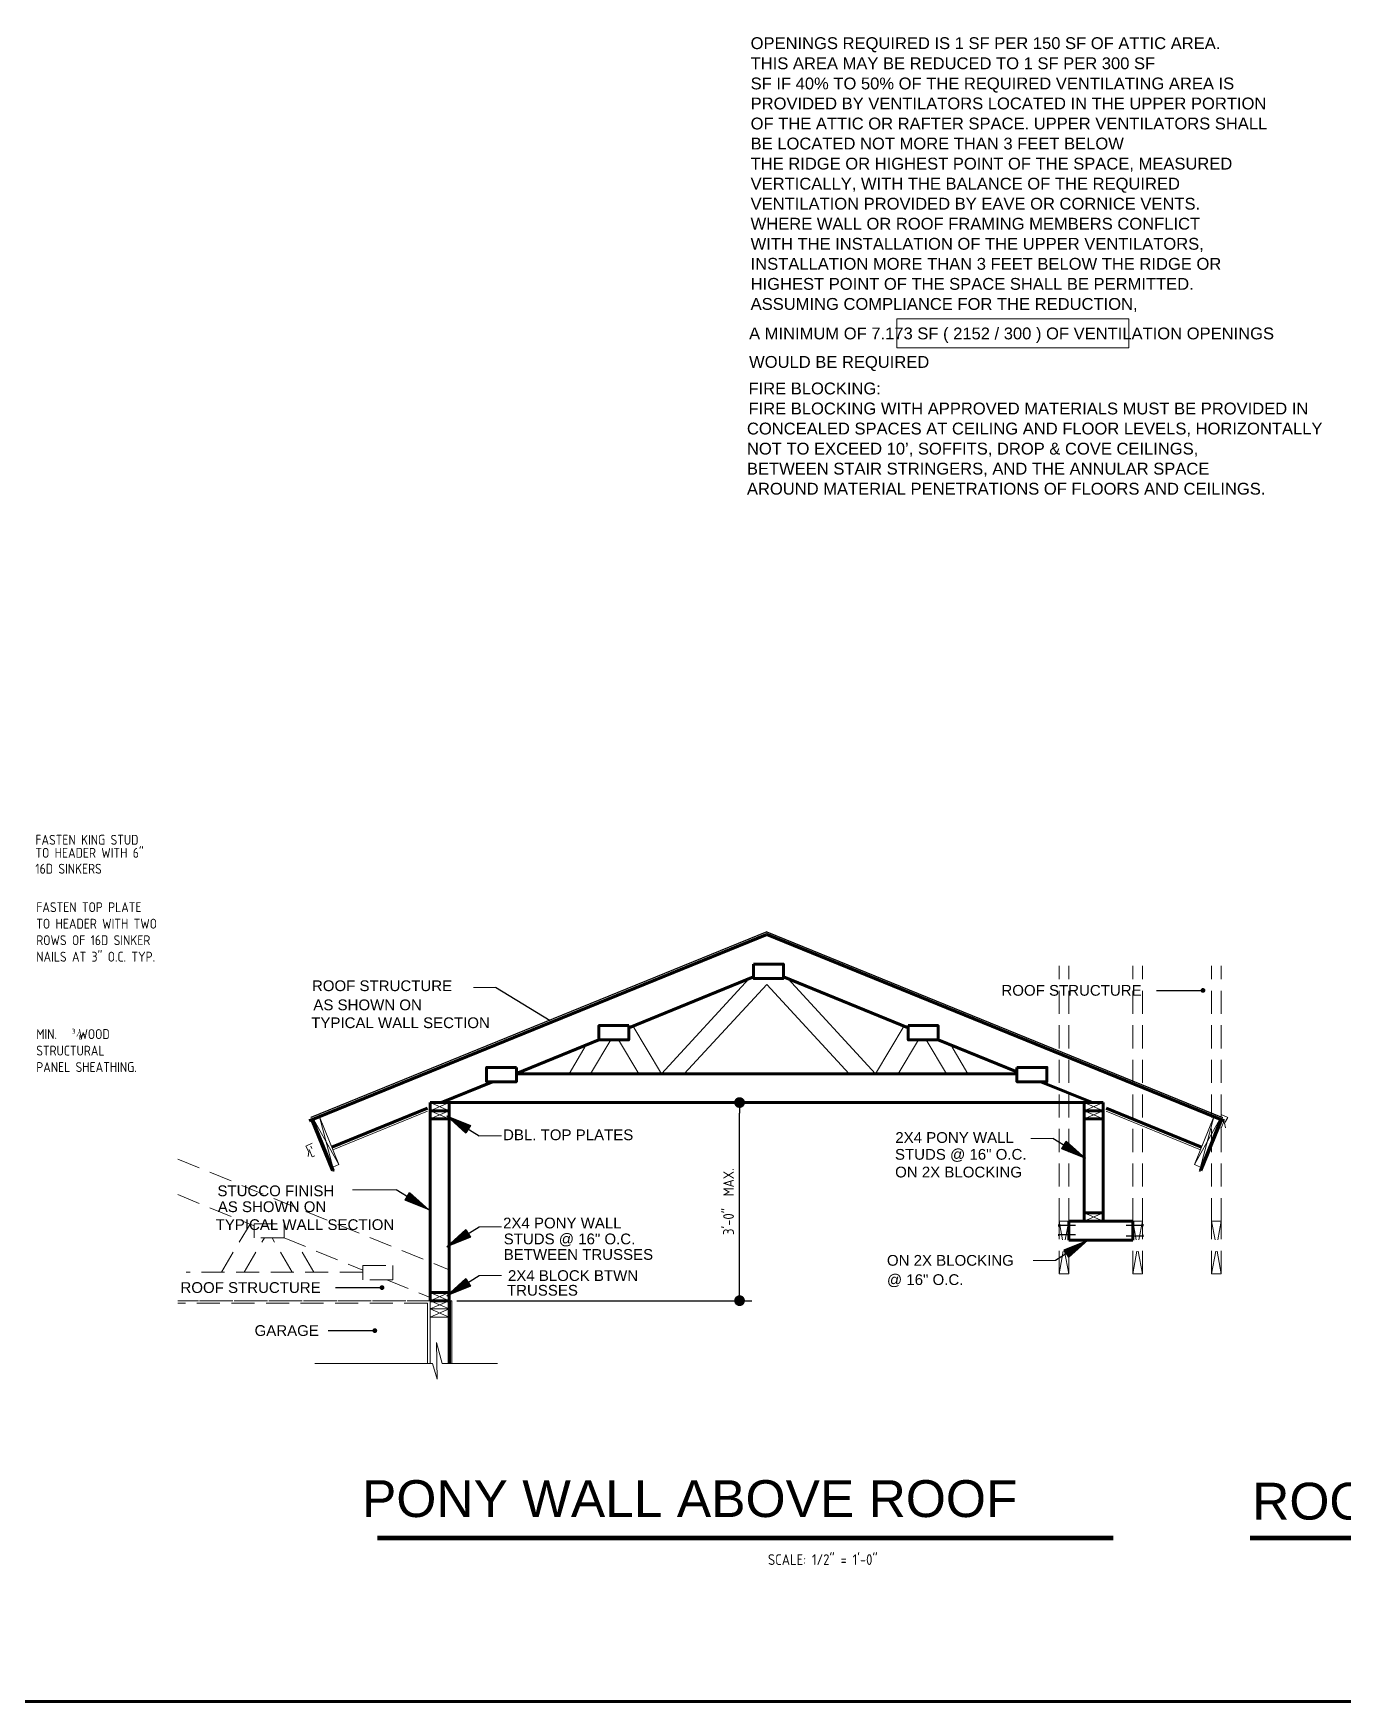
# Model space of a CAD drawing. Header units: feet. Extents: x 57903 to 63568, y -124112 to -112262.
# Drawn here: x 60671 to 61097, y -124112 to -123569 of the extents above; entities that cross this region are included whole.
import ezdxf

# ---------------------------------------------------------------- set-up
doc = ezdxf.new("R2010")
doc.units = ezdxf.units.FT
doc.header["$LTSCALE"] = 30
doc.header["$MEASUREMENT"] = 0
doc.linetypes.add('HIDDEN', pattern=[0.375, 0.25, -0.125])
doc.linetypes.add('Solid', pattern=[0])
for name, color, linetype, lineweight in [('8', 8, 'Continuous', 15), ('DIMS', 137, 'Continuous', 15), ('L1', 251, 'Continuous', 13), ('MISC', 3, 'Continuous', 30), ('PLAN LABEL', 7, 'Continuous', 50), ('WALLS', 7, 'Continuous', 60)]:
    doc.layers.add(name, color=color, linetype=linetype, lineweight=lineweight)
doc.layers.add('DIM', color=4, linetype='Continuous')
doc.layers.add('TEXT', color=7, linetype='Continuous')
doc.styles.add('ARCH', font='ARCHITXT.SHX')
doc.styles.add('SWIS72', font='swissel.ttf', dxfattribs={"height": 4.5})
doc.styles.add('TEXT1', font='ARCHITXT.shx')
doc.dimstyles.new('ARCHITECTURAL', dxfattribs={"dimtxt": 3.5, "dimasz": 3.5, "dimexe": 4, "dimexo": 2, "dimgap": 1.5, "dimtad": 1, "dimdec": 1, "dimzin": 3, "dimdsep": 46, "dimlunit": 4, "dimtxsty": 'ARCH', "dimblk": 'DOT', "dimcen": 0.0625, "dimadec": 0, "dimazin": 0, "dimtfac": 1, "dimtdec": 1, "dimtix": 1, "dimtofl": 0, "dimtmove": 1, "dimatfit": 2, "dimldrblk": 'DOTSMALL', "dimfxl": 1, "dimtolj": 1, "dimtzin": 0, "dimarcsym": 0})
doc.dimstyles.get("Standard").update_dxf_attribs({"dimtxt": 0.18, "dimasz": 0.18, "dimexe": 0.18, "dimexo": 0.0625, "dimgap": 0.09, "dimtad": 0, "dimtih": 1, "dimtoh": 1, "dimdec": 4, "dimzin": 0, "dimdsep": 46, "dimtxsty": 'Standard', "dimcen": 0.09, "dimadec": 0, "dimazin": 0, "dimtfac": 1, "dimtdec": 4, "dimtofl": 0, "dimtmove": 0, "dimatfit": 3, "dimfxl": 1, "dimtolj": 1, "dimtzin": 0, "dimarcsym": 0})

# ---------------------------------------------------------------- blocks, each defined once
blk = doc.blocks.new('_Dot')
at = {"layer": 'DIMS', "color": 0, "lineweight": -2}
blk.add_line((-0.5, 0), (-1, 0), dxfattribs=at)
at = {"layer": 'DIMS', "color": 0, "const_width": 0.5}
blk.add_lwpolyline([(-0.25, 0, 1), (0.25, 0, 1)], format="xyb", close=True, dxfattribs=at)
blk = doc.blocks.new('*D717')
at = {"layer": 'Defpoints', "color": 0, "linetype": 'Solid', "transparency": 16777216}
for p in [(60806.75, -123917.04), (60901.24, -123917.04), (60807.2, -123981.53)]:
    blk.add_point(p, dxfattribs=at)
at = {"layer": 'DIMS', "color": 0, "linetype": 'Solid', "lineweight": -2, "transparency": 16777216}
for p, q in [((60808.75, -123917.04), (60905.24, -123917.04)), ((60901.24, -123978.03), (60901.24, -123920.54)), ((60809.2, -123981.53), (60905.24, -123981.53))]:
    blk.add_line(p, q, dxfattribs=at)
at = {"layer": 'DIMS', "color": 0, "linetype": 'Solid', "lineweight": -2, "transparency": 16777216, "xscale": 3.5, "yscale": 3.5, "zscale": 3.5}
for p, rotation in [((60901.24, -123917.04), 90), ((60901.24, -123981.53), 270)]:
    blk.add_blockref('_Dot', p, dxfattribs=dict(at, rotation=rotation))
at = {"layer": 'DIMS', "color": 0, "linetype": 'Solid', "transparency": 16777216, "insert": (60897.65, -123949.29), "char_height": 3.5, "attachment_point": 5, "rotation": 90, "style": 'ARCH'}
blk.add_mtext('\\A1;3\'-0"  MAX.', dxfattribs=at)
blk = doc.blocks.new('_DotSmall')
at = {"layer": 'DIMS', "color": 0, "const_width": 0.5}
blk.add_lwpolyline([(-0.0625, 0, 1), (0.0625, 0, 1)], format="xyb", close=True, dxfattribs=at)

msp = doc.modelspace()

# ---------------------------------------------------------------- hatches: boundary and pattern name
at = {"layer": 'DIMS'}
h = msp.add_hatch(dxfattribs=at)
h.set_pattern_fill('ANSI31', color=256, scale=1.38863, angle=-79.0338, style=0)
h.set_pattern_definition([(330.806905, (60676.67911, -124786.8896), (-0.08466383, -0.15153097), [])])
h.paths.add_polyline_path([(60805.94, -123921.34), (60812.31, -123926.89), (60813.76, -123924.52)])
h = msp.add_hatch(dxfattribs=at)
h.set_pattern_fill('ANSI31', color=256, scale=1.38863, angle=-79.0338, style=0)
h.set_pattern_definition([(330.806905, (60662.5184, -124774.45814), (-0.084663832, -0.15153097), [])])
h.paths.add_polyline_path([(61013.79, -123935.26), (61007.43, -123929.71), (61005.97, -123932.07)])
h = msp.add_hatch(dxfattribs=at)
h.set_pattern_fill('ANSI31', color=256, scale=1.38863, angle=-79.0338, style=0)
h.set_pattern_definition([(330.806905, (60670.84686, -124791.16658), (-0.08466383, -0.15153097), [])])
h.paths.add_polyline_path([(60800.11, -123951.96), (60793.74, -123946.41), (60792.28, -123948.78)])
h = msp.add_hatch(dxfattribs=at)
h.set_pattern_fill('ANSI31', color=256, scale=1.38863, angle=-79.0338, style=0)
h.set_pattern_definition([(330.806905, (60676.67911, -124803.21989), (-0.08466383, -0.15153097), [])])
h.paths.add_polyline_path([(60805.94, -123964.02), (60812.31, -123958.47), (60813.76, -123960.83)])
h = msp.add_hatch(dxfattribs=at)
h.set_pattern_fill('ANSI31', color=256, scale=1.38863, angle=-79.0338, style=0)
h.set_pattern_definition([(330.806905, (60663.32226, -124814.17762), (-0.084663832, -0.15153097), [])])
h.paths.add_polyline_path([(61014.6, -123961.85), (61008.23, -123967.4), (61006.77, -123965.03)])
h = msp.add_hatch(dxfattribs=at)
h.set_pattern_fill('ANSI31', color=256, scale=1.38863, angle=-79.0338, style=0)
h.set_pattern_definition([(330.806905, (60676.67911, -124819.16137), (-0.08466383, -0.15153097), [])])
h.paths.add_polyline_path([(60805.94, -123979.96), (60812.31, -123974.41), (60813.76, -123976.77)])

# ---------------------------------------------------------------- linework, layer by layer
for q in [(60761.72, -123921.88, 0), (61058.43, -123921.88, 0)]:
    msp.add_line((60910.07, -123861.43, 0), q)
at = {"layer": '8', "linetype": 'HIDDEN'}
for p, q in [((61005.23, -123955.65, 0), (61005.23, -123872.55, 0)), ((61008.34, -123955.65, 0), (61008.34, -123872.55, 0)), ((61029.2, -123955.65, 0), (61029.2, -123872.55, 0)), ((61032.31, -123955.65, 0), (61032.31, -123872.55, 0)), ((61054.87, -123955.65, 0), (61054.87, -123872.55, 0)), ((61057.98, -123955.65, 0), (61057.98, -123872.55, 0)), ((61005.23, -123972.8, 0), (61005.23, -123955.65, 0)), ((61008.34, -123955.65, 0), (61005.23, -123955.65, 0)), ((61008.34, -123972.8, 0), (61005.23, -123955.65, 0)), ((61005.23, -123972.8, 0), (61008.34, -123955.65, 0)), ((61008.34, -123972.8, 0), (61008.34, -123955.65, 0)), ((61029.2, -123972.8, 0), (61029.2, -123955.65, 0)), ((61032.31, -123955.65, 0), (61029.2, -123955.65, 0)), ((61032.31, -123972.8, 0), (61029.2, -123955.65, 0)), ((61029.2, -123972.8, 0), (61032.31, -123955.65, 0)), ((61032.31, -123972.8, 0), (61032.31, -123955.65, 0)), ((61054.87, -123972.8, 0), (61054.87, -123955.65, 0)), ((61057.98, -123955.65, 0), (61054.87, -123955.65, 0)), ((61057.98, -123972.8, 0), (61054.87, -123955.65, 0)), ((61054.87, -123972.8, 0), (61057.98, -123955.65, 0)), ((61057.98, -123972.8, 0), (61057.98, -123955.65, 0)), ((61008.34, -123972.8, 0), (61005.23, -123972.8, 0)), ((61032.31, -123972.8, 0), (61029.2, -123972.8, 0)), ((61057.98, -123972.8, 0), (61054.87, -123972.8, 0))]:
    msp.add_line(p, q, dxfattribs=at)
at = {"layer": 'DIM'}
for p, q in [((61036.87, -123880.54, 0), (61052.04, -123880.54, 0)), ((60769.71, -123977.28, 0), (60784.87, -123977.28, 0)), ((60767.38, -123991.28, 0), (60782.54, -123991.28, 0))]:
    msp.add_line(p, q, dxfattribs=at)
at = {"layer": 'DIM', "const_width": 0.778, "elevation": 0}
for points in [[(61051.65, -123880.54, 1), (61052.43, -123880.54, 1)], [(60784.49, -123977.28, 1), (60785.26, -123977.28, 1)], [(60782.15, -123991.28, 1), (60782.93, -123991.28, 1)]]:
    msp.add_lwpolyline(points, format="xyb", close=True, dxfattribs=at)
at = {"layer": 'DIMS'}
for p, q in [((60821.98, -123879.56, 0), (60814.63, -123879.56, 0)), ((60813.76, -123924.52, 0), (60805.94, -123921.34, 0)), ((60812.2, -123927, 0), (60805.94, -123921.34, 0)), ((60813.76, -123924.52, 0), (60812.31, -123926.89, 0)), ((60816.37, -123927.9, 0), (60823.72, -123927.9, 0)), ((61003.36, -123928.69, 0), (60996.02, -123928.69, 0)), ((61005.97, -123932.07, 0), (61007.43, -123929.71, 0)), ((61007.53, -123929.59, 0), (61013.79, -123935.26, 0)), ((61005.97, -123932.07, 0), (61013.79, -123935.26, 0)), ((60789.68, -123945.4, 0), (60775.33, -123945.4, 0)), ((60792.28, -123948.78, 0), (60793.74, -123946.41, 0)), ((60793.84, -123946.3, 0), (60800.11, -123951.96, 0)), ((60792.28, -123948.78, 0), (60800.11, -123951.96, 0)), ((60812.2, -123958.35, 0), (60805.94, -123964.02, 0)), ((60813.76, -123960.83, 0), (60805.94, -123964.02, 0)), ((60813.76, -123960.83, 0), (60812.31, -123958.47, 0)), ((60816.37, -123957.45, 0), (60823.72, -123957.45, 0)), ((61006.77, -123965.03, 0), (61014.6, -123961.85, 0)), ((61008.33, -123967.51, 0), (61014.6, -123961.85, 0)), ((61006.77, -123965.03, 0), (61008.23, -123967.4, 0)), ((60816.37, -123973.39, 0), (60823.72, -123973.39, 0)), ((61004.17, -123968.41, 0), (60996.82, -123968.41, 0)), ((60812.2, -123974.29, 0), (60805.94, -123979.96, 0)), ((60813.76, -123976.77, 0), (60805.94, -123979.96, 0)), ((60813.76, -123976.77, 0), (60812.31, -123974.41, 0)), ((60802.83, -124007.13, 0), (60802.65, -123995.15, 0)), ((60802.65, -123995.15, 0), (60804.41, -124001.96, 0)), ((60763, -124001.96, 0), (60801.31, -124001.96, 0)), ((60801.31, -124001.96, 0), (60802.83, -124007.13, 0)), ((60804.41, -124001.96, 0), (60822.44, -124001.96, 0))]:
    msp.add_line(p, q, dxfattribs=at)
msp.add_lwpolyline([(60952.41, -123661.9), (61027.94, -123661.9), (61027.94, -123671.42), (60952.41, -123671.42)], close=True, dxfattribs=at)
at = {"layer": 'L1'}
for p, q in [((60910.07, -123861.43, 0), (60761.72, -123921.88, 0)), ((60910.07, -123861.91, 0), (60761.88, -123922.29, 0)), ((60910.07, -123861.43, 0), (61058.43, -123921.88, 0)), ((60910.07, -123861.91, 0), (61058.26, -123922.29, 0)), ((60875.78, -123907.71, 0), (60904.35, -123876.71, 0)), ((60883.24, -123907.71, 0), (60910.07, -123878.59, 0)), ((60936.9, -123907.71, 0), (60910.07, -123878.59, 0)), ((60945.52, -123907.71, 0), (60916.96, -123876.71, 0)), ((60875.78, -123907.71, 0), (60866.51, -123892.12, 0)), ((60945.52, -123907.71, 0), (60954.79, -123892.12, 0)), ((60852.75, -123907.71, 0), (60859.33, -123896.64, 0)), ((60868.41, -123907.71, 0), (60861.83, -123896.64, 0)), ((60952.89, -123907.71, 0), (60959.47, -123896.64, 0)), ((60968.56, -123907.71, 0), (60961.97, -123896.64, 0)), ((60845.76, -123907.71, 0), (60851.36, -123898.3, 0)), ((60975.54, -123907.71, 0), (60969.94, -123898.3, 0)), ((60806.75, -123917.04, 0), (60800.53, -123919.71, 0)), ((60806.75, -123919.71, 0), (60800.53, -123917.04, 0)), ((61013.39, -123917.04, 0), (61019.61, -123919.71, 0)), ((61013.39, -123919.71, 0), (61019.61, -123917.04, 0)), ((60762.59, -123922.49, 0), (60770.86, -123937.25, 0)), ((60769.28, -123938.92, 0), (60762.59, -123922.49, 0)), ((60770.86, -123937.25, 0), (60764.52, -123921.7, 0)), ((60764.52, -123921.7, 0), (60768.92, -123938.03, 0)), ((60768.88, -123932.39, 0), (60799.64, -123919.86, 0)), ((60806.75, -123919.71, 0), (60800.53, -123922.38, 0)), ((60806.75, -123922.38, 0), (60800.53, -123919.71, 0)), ((61013.39, -123919.71, 0), (61019.61, -123922.38, 0)), ((61013.39, -123922.38, 0), (61019.61, -123919.71, 0)), ((61051.27, -123932.39, 0), (61020.5, -123919.86, 0)), ((61049.29, -123937.25, 0), (61055.63, -123921.7, 0)), ((61057.56, -123922.49, 0), (61049.29, -123937.25, 0)), ((61050.86, -123938.92, 0), (61057.56, -123922.49, 0)), ((61055.63, -123921.7, 0), (61051.23, -123938.03, 0)), ((61057.97, -123925.37, 0), (61058.92, -123923.04, 0)), ((61058.01, -123920.9, 0), (61060.11, -123921.88, 0)), ((61058.43, -123921.88, 0), (61058.09, -123922.7, 0)), ((61060.11, -123921.88, 0), (61059.06, -123923.7, 0)), ((61059.06, -123923.7, 0), (61059.34, -123925.24, 0)), ((60762.14, -123930.23), (60760.04, -123931.21)), ((61057.14, -123925.03, 0), (61057.97, -123925.37, 0)), ((60760.04, -123931.21), (60761.09, -123933.03)), ((60761.09, -123933.03), (60760.81, -123934.56)), ((60762.18, -123934.7), (60761.23, -123932.36)), ((60761.72, -123931.2), (60762.05, -123932.03)), ((60763, -123934.36), (60762.18, -123934.7)), ((60770.86, -123937.25, 0), (60768.92, -123938.03, 0)), ((61049.29, -123937.25, 0), (61051.23, -123938.03, 0)), ((61013.39, -123952.98, 0), (61019.61, -123955.65, 0)), ((61013.39, -123955.65, 0), (61019.61, -123952.98, 0)), ((60806.75, -123978.87, 0), (60800.53, -123981.53, 0)), ((60806.75, -123981.53, 0), (60800.53, -123978.87, 0)), ((60799.64, -124001.96, 0), (60799.64, -123982.31, 0)), ((60800.53, -124001.96, 0), (60800.53, -123981.53, 0)), ((60800.53, -123981.53, 0), (60807.64, -123981.53, 0)), ((60806.75, -123981.53, 0), (60800.53, -123984.2, 0)), ((60806.75, -123984.2, 0), (60800.53, -123981.53, 0)), ((60800.53, -124001.96, 0), (60800.53, -123981.53, 0)), ((60806.75, -123984.2, 0), (60800.53, -123984.2, 0)), ((60800.53, -123984.2, 0), (60806.75, -123986.87, 0)), ((60800.53, -123986.87, 0), (60806.75, -123984.2, 0)), ((60806.75, -124001.96, 0), (60806.75, -123981.53, 0)), ((60807.2, -124001.96, 0), (60807.2, -123981.53, 0)), ((60807.2, -124001.96, 0), (60807.2, -123981.53, 0)), ((60807.64, -124001.96, 0), (60807.64, -123981.53, 0)), ((60806.75, -123986.87, 0), (60800.53, -123986.87, 0))]:
    msp.add_line(p, q, dxfattribs=at)
at = {"layer": 'L1', "linetype": 'HIDDEN'}
for p, q in [((60718.39, -123935.5, 0), (60806.75, -123971.51, 0)), ((60718.39, -123947.02, 0), (60743.28, -123957.16, 0)), ((60732.66, -123972.2, 0), (60741.93, -123956.61, 0)), ((60743.28, -123956.47, 0), (60753, -123956.47, 0)), ((60743.28, -123961.13, 0), (60743.28, -123956.47, 0)), ((60753, -123956.47, 0), (60753, -123961.13, 0)), ((60740.03, -123972.2, 0), (60746.61, -123961.13, 0)), ((60753, -123961.13, 0), (60743.28, -123961.13, 0)), ((60755.69, -123972.2, 0), (60749.11, -123961.13, 0)), ((60753, -123961.12, 0), (60778.66, -123971.58, 0)), ((60762.68, -123972.2, 0), (60757.08, -123962.79, 0)), ((60778.66, -123972.2, 0), (60721.14, -123972.2, 0)), ((60778.66, -123970.07, 0), (60788.38, -123970.07, 0)), ((60778.66, -123974.74, 0), (60778.66, -123970.07, 0)), ((60788.38, -123970.07, 0), (60788.38, -123974.74, 0)), ((60788.38, -123974.74, 0), (60778.66, -123974.74, 0)), ((60786.42, -123974.74, 0), (60800.53, -123980.49, 0)), ((60792.64, -123981.53, 0), (60718.39, -123981.53, 0)), ((60800.53, -123981.53, 0), (60718.39, -123981.53, 0)), ((60799.64, -123982.31, 0), (60718.39, -123982.31, 0))]:
    msp.add_line(p, q, dxfattribs=at)
at = {"layer": 'L1'}
msp.add_solid([(60800.43, -123985.63, 0), (60800.49, -123985.5, 0), (60800.39, -123985.6, 0)], dxfattribs=at)
at = {"layer": 'MISC'}
for p, q in [((61005.07, -123956.78, 0), (61005.07, -123957.4, 0)), ((61010.54, -123957.04, 0), (61005.07, -123957.04, 0)), ((61027, -123956.91, 0), (61032.46, -123956.91, 0)), ((61032.46, -123956.65, 0), (61032.46, -123957.26, 0)), ((61005.07, -123959.84, 0), (61005.07, -123960.45, 0)), ((61010.54, -123960.1, 0), (61005.07, -123960.1, 0)), ((61027, -123960.45, 0), (61032.46, -123960.45, 0)), ((61032.46, -123960.14, 0), (61032.46, -123960.75, 0))]:
    msp.add_line(p, q, dxfattribs=at)
at = {"layer": 'PLAN LABEL', "const_width": 1.5, "elevation": 0}
for points in [[(61022.89, -124058.78), (60783.31, -124058.78)], [(61291.97, -124058.78), (61067.32, -124058.78)]]:
    msp.add_lwpolyline(points, dxfattribs=at)
at = {"layer": 'WALLS'}
for p, q in [((60910.07, -123862.39, 0), (60761.23, -123923.04, 0)), ((60910.07, -123862.39, 0), (61058.92, -123923.04, 0)), ((60905.79, -123876.12, 0), (60865.17, -123892.67, 0)), ((60915.51, -123876.12, 0), (60956.14, -123892.67, 0)), ((60855.45, -123896.63, 0), (60828.63, -123907.56, 0)), ((60965.86, -123896.63, 0), (60991.52, -123907.09, 0)), ((60828.63, -123907.71, 0), (60991.52, -123907.71, 0)), ((60991.52, -123907.71, 0), (60828.63, -123907.71, 0)), ((60820.87, -123910.25, 0), (60804.2, -123917.04, 0)), ((60999.28, -123910.25, 0), (61015.95, -123917.04, 0)), ((60768.55, -123931.57, 0), (60799.64, -123918.9, 0)), ((60800.53, -123981.53, 0), (60800.53, -123917.04, 0)), ((60800.53, -123917.04, 0), (60806.75, -123917.04, 0)), ((61013.39, -123917.04, 0), (60800.53, -123917.04, 0)), ((60806.75, -123981.53, 0), (60806.75, -123917.04, 0)), ((60806.75, -124001.96, 0), (60806.75, -123917.04, 0)), ((60806.75, -123917.04, 0), (61019.61, -123917.04, 0)), ((61019.61, -123917.04, 0), (61013.39, -123917.04, 0)), ((61013.39, -123955.65, 0), (61013.39, -123917.04, 0)), ((61019.61, -123955.65, 0), (61019.61, -123917.04, 0)), ((61019.61, -123955.65, 0), (61019.61, -123917.04, 0)), ((61051.6, -123931.57, 0), (61020.5, -123918.9, 0)), ((60768.75, -123939.14, 0), (60762.05, -123922.7, 0)), ((60806.75, -123919.71, 0), (60800.53, -123919.71, 0)), ((60800.53, -123919.71, 0), (60806.75, -123919.71, 0)), ((60806.75, -123922.38, 0), (60800.53, -123922.38, 0)), ((61013.39, -123919.71, 0), (61019.61, -123919.71, 0)), ((61019.61, -123919.71, 0), (61013.39, -123919.71, 0)), ((61013.39, -123922.38, 0), (61019.61, -123922.38, 0)), ((61051.4, -123939.14, 0), (61058.09, -123922.7, 0)), ((60769.28, -123938.92, 0), (60768.75, -123939.14, 0)), ((61050.86, -123938.92, 0), (61051.4, -123939.14, 0)), ((61008.34, -123955.65, 0), (61029.2, -123955.65, 0)), ((61008.34, -123961.87, 0), (61008.34, -123955.65, 0)), ((61019.61, -123952.98, 0), (61013.39, -123952.98, 0)), ((61013.39, -123955.65, 0), (61019.61, -123955.65, 0)), ((61029.2, -123961.87, 0), (61029.2, -123955.65, 0)), ((61008.34, -123961.87, 0), (61029.2, -123961.87, 0)), ((60800.53, -123978.87, 0), (60806.75, -123978.87, 0)), ((60806.75, -123981.53, 0), (60800.53, -123981.53, 0))]:
    msp.add_line(p, q, dxfattribs=at)
msp.add_lwpolyline([(61787.84, -123032.05), (60154.18, -123032.05), (60154.18, -124112.05), (61787.84, -124112.05)], close=True, dxfattribs=at)
msp.add_lwpolyline([(61787.84, -123032.05), (60154.18, -123032.05), (60154.18, -124112.05), (61787.84, -124112.05)], close=True, dxfattribs=at)
at = {"layer": 'WALLS', "elevation": 0}
for points in [[(60905.79, -123871.96), (60915.51, -123871.96), (60915.51, -123876.63), (60905.79, -123876.63)], [(60865.17, -123891.98), (60855.45, -123891.98), (60855.45, -123896.64), (60865.17, -123896.64)], [(60956.14, -123891.98), (60965.86, -123891.98), (60965.86, -123896.64), (60956.14, -123896.64)], [(60828.63, -123905.59), (60818.91, -123905.59), (60818.91, -123910.25), (60828.63, -123910.25)], [(60991.52, -123905.59), (61001.24, -123905.59), (61001.24, -123910.25), (60991.52, -123910.25)]]:
    msp.add_lwpolyline(points, close=True, dxfattribs=at)

# ---------------------------------------------------------------- texts
at = {"layer": 'DIM', "style": 'SWIS72'}
for s, height, p in [('ROOF STRUCTURE ', 3.4993, (60762.08, -123880.77, 0)), ('ROOF STRUCTURE', 3.4993, (60986.46, -123882.27, 0)), ('AS SHOWN ON ', 3.4993, (60762.54, -123886.99, 0)), ('TYPICAL WALL SECTION', 3.4993, (60761.85, -123892.82, 0)), ('DBL. TOP PLATES', 3.4993, (60824.28, -123929.29, 0)), ('2X4 PONY WALL', 3.4993, (60951.92, -123930.17, 0)), ('STUDS @ 16" O.C.', 3.4993, (60951.81, -123935.65, 0)), ('ON 2X BLOCKING', 3.4993, (60951.86, -123941.42, 0)), ('STUCCO FINISH ', 3.4993, (60731.32, -123947.53, 0)), ('AS SHOWN ON ', 3.4993, (60731.44, -123952.7, 0)), ('TYPICAL WALL SECTION', 3.4993, (60730.74, -123958.53, 0)), ('2X4 PONY WALL', 3.4993, (60824.28, -123958.01, 0)), ('STUDS @ 16" O.C.', 3.4993, (60824.49, -123963.18, 0)), ('BETWEEN TRUSSES', 3.4993, (60824.49, -123968.24, 0)), ('ON 2X BLOCKING', 3.4993, (60949.2, -123970.16, 0)), ('2X4 BLOCK BTWN', 3.4993, (60825.86, -123975.12, 0)), ('@ 16" O.C. ', 3.4993, (60949.2, -123976.43, 0)), ('ROOF STRUCTURE', 3.4993, (60719.3, -123979.01, 0)), ('TRUSSES', 3.499, (60825.55, -123979.9, 0)), ('GARAGE', 3.499, (60743.41, -123993.01, 0))]:
    msp.add_text(s, height=height, dxfattribs=at).set_placement(p)
at = {"layer": 'DIMS', "style": 'SWIS72'}
for s, p in [('OPENINGS REQUIRED IS 1 SF PER 150 SF OF ATTIC AREA.', (60904.84, -123574.13)), ('THIS AREA MAY BE REDUCED TO 1 SF PER 300 SF ', (60904.84, -123580.69)), ('SF IF 40%%% TO 50%%% OF THE REQUIRED VENTILATING AREA IS ', (60904.84, -123587.25)), ('PROVIDED BY VENTILATORS LOCATED IN THE UPPER PORTION ', (60904.84, -123593.76)), ('OF THE ATTIC OR RAFTER SPACE. UPPER VENTILATORS SHALL ', (60904.84, -123600.29)), ('BE LOCATED NOT MORE THAN 3 FEET BELOW ', (60904.84, -123606.81)), ('THE RIDGE OR HIGHEST POINT OF THE SPACE, MEASURED', (60904.84, -123613.34)), ('VERTICALLY, WITH THE BALANCE OF THE REQUIRED ', (60904.84, -123619.86)), ('VENTILATION PROVIDED BY EAVE OR CORNICE VENTS.', (60904.84, -123626.39)), ('WHERE WALL OR ROOF FRAMING MEMBERS CONFLICT ', (60904.84, -123632.91)), ('WITH THE INSTALLATION OF THE UPPER VENTILATORS, ', (60904.84, -123639.44)), ('INSTALLATION MORE THAN 3 FEET BELOW THE RIDGE OR ', (60904.84, -123645.96)), ('HIGHEST POINT OF THE SPACE SHALL BE PERMITTED.', (60904.84, -123652.49)), ('ASSUMING COMPLIANCE FOR THE REDUCTION, ', (60904.84, -123659.01)), ('A MINIMUM OF 7.173 SF ( 2152 / 300 ) OF VENTILATION OPENINGS ', (60904.34, -123668.62)), ('WOULD BE REQUIRED', (60904.34, -123677.89)), ('FIRE BLOCKING:', (60904.15, -123686.53)), ('FIRE BLOCKING WITH APPROVED MATERIALS MUST BE PROVIDED IN ', (60904.15, -123693.05)), ('CONCEALED SPACES AT CEILING AND FLOOR LEVELS, HORIZONTALLY ', (60903.64, -123699.58)), ('NOT TO EXCEED 10’, SOFFITS, DROP & COVE CEILINGS,', (60903.64, -123706.11)), ('BETWEEN STAIR STRINGERS, AND THE ANNULAR SPACE ', (60903.64, -123712.63)), ('AROUND MATERIAL PENETRATIONS OF FLOORS AND CEILINGS.  ', (60903.64, -123719.16))]:
    msp.add_text(s, height=3.8543, dxfattribs=at).set_placement(p)
at = {"layer": 'DIMS', "color": 7, "style": 'ARCH'}
for s, height, p in [('FASTEN KING STUD ', 3.2245, (60672.09, -123833.13)), ('TO HEADER WITH 6"', 3.2245, (60672.09, -123837.37)), ('16D SINKERS  ', 3.2245, (60672.09, -123842.55)), ('FASTEN TOP PLATE ', 3.2245, (60672.37, -123855.06)), ('TO HEADER WITH TWO', 3.2245, (60672.37, -123860.44)), ('ROWS OF 16D SINKER ', 3.2245, (60672.37, -123865.81)), ('NAILS AT 3" O.C. TYP.', 3.2245, (60672.37, -123871.18)), ('MIN.    WOOD ', 3.2245, (60672.37, -123896.37)), ('3', 1.61, (60683.94, -123894.65)), ('/', 1.61, (60685.3, -123895.63)), ('8"', 1.612, (60686.11, -123896.61)), ('STRUCTURAL ', 3.2245, (60672.37, -123901.75)), ('PANEL SHEATHING. ', 3.2245, (60672.37, -123907.12))]:
    msp.add_text(s, height=height, dxfattribs=at).set_placement(p)
at = {"layer": 'PLAN LABEL', "style": 'SWIS72'}
for s, p in [('PONY WALL ABOVE ROOF', (60778.36, -124051.96, -796.46)), ('ROOF FRAMING PLAN', (61068.05, -124052.79, 0))]:
    msp.add_text(s, height=12, dxfattribs=at).set_placement(p)
at = {"layer": 'TEXT', "style": 'TEXT1'}
msp.add_text('SCALE: 1/2" = 1\'-0"', height=3.5, dxfattribs=at).set_placement((60910.48, -124067.56, 0))

# ---------------------------------------------------------------- dimensions: what is measured, and where the dimension line sits
at = {"layer": 'DIMS', "linetype": 'Solid'}
dim = msp.add_linear_dim(base=(60901.24, -123917.04, 0), p1=(60807.2, -123981.53, 0), p2=(60806.75, -123917.04, 0), angle=90, text='3\'-0"  MAX.', dimstyle='ARCHITECTURAL', dxfattribs=at)
dim.commit()
dim.dimension.update_dxf_attribs({"geometry": '*D717', "text_midpoint": (60897.65, -123949.29, 0)})

# ---------------------------------------------------------------- leaders
at = {"layer": 'DIMS'}
for points in [[(60839.57, -123890.48, 0), (60821.82, -123879.56, 0)], [(60805.94, -123921.34, 0), (60816.53, -123927.9, 0)], [(61013.79, -123935.26, 0), (61003.2, -123928.69, 0)], [(60800.11, -123951.96, 0), (60789.52, -123945.4, 0)], [(60805.94, -123964.02, 0), (60816.53, -123957.45, 0)], [(61014.6, -123961.85, 0), (61004.01, -123968.41, 0)], [(60805.94, -123979.96, 0), (60816.53, -123973.39, 0)]]:
    msp.add_leader(points, dimstyle='Standard', override={"dimtad": 0}, dxfattribs=at)

doc.saveas('drawing.dxf')
